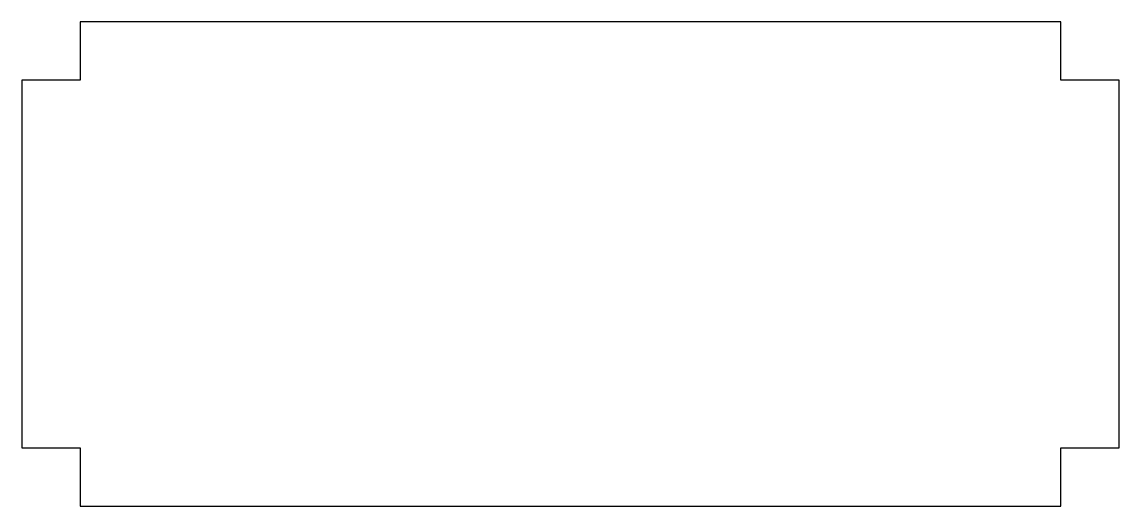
# Model space of a CAD drawing. Header units: inches. Extents: x 0 to 2.35, y -0.13 to 0.92.
import ezdxf

# ---------------------------------------------------------------- set-up
doc = ezdxf.new("R2010")
doc.units = ezdxf.units.IN
doc.header["$MEASUREMENT"] = 0

msp = doc.modelspace()

# ---------------------------------------------------------------- linework, layer by layer
msp.add_lwpolyline([(2.355, 0.79), (2.23, 0.79), (2.23, 0.915), (0.125, 0.915), (0.125, 0.79), (0, 0.79), (0, 0), (0.125, 0), (0.125, -0.125), (2.23, -0.125), (2.23, 0), (2.355, 0)], close=True)

doc.saveas('drawing.dxf')
